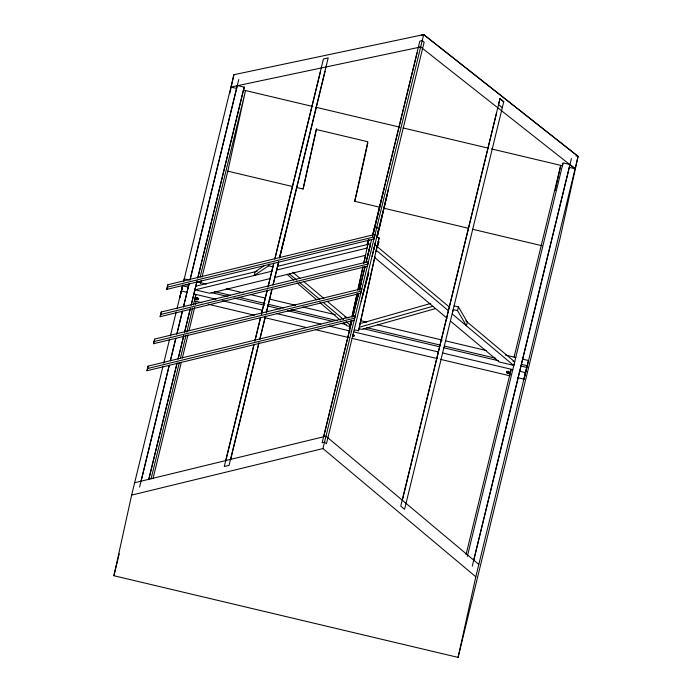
<?xml version="1.0" encoding="UTF-8"?>
<svg xmlns="http://www.w3.org/2000/svg" width="692" height="692" viewBox="0 0 692 692"><rect width="100%" height="100%" fill="white"/><g stroke="black" fill="none" stroke-linecap="round" stroke-linejoin="round"><path stroke-width="1.04" d="M367.962 243.774C366.89 243.869 367.53 240.885 368.516 241.396M368.533 241.69L367.954 241.378L368.36 239.57M378.282 244.138C377.91 244.259 378.394 246.88 377.227 245.695M378.723 242.382C378.74 241.344 379.346 242.2 378.161 241.889M198.656 298.321C198.993 300.743 194.53 299.705 195.922 297.672M367.668 242.209L368.058 241.292M368.075 241.577L368.179 240.332M352.617 336.398L353.811 336.251L354.122 335.006M377.78 243.472L378.282 244.233L378.455 243.411M509.511 371.933C509.848 374.355 505.385 373.317 506.778 371.275M509.243 373.126L509.338 372.677M147.5 368.551L354.641 318.147L354.166 320.327L147.024 370.73L148.088 366.129L355.23 315.725L354.754 317.905M148.088 366.129L147.024 370.73M154.074 341.545L361.215 291.142L360.731 293.322L153.589 343.716L154.671 339.071L361.812 288.668L361.336 290.848M154.671 339.071L153.589 343.716M160.656 314.488L367.798 264.084L367.314 266.264L160.172 316.659L161.253 312.014L368.395 261.611L367.919 263.79M161.253 312.014L160.172 316.659M166.807 289.377L167.888 284.723L375.081 234.372L373.957 238.982L166.807 289.377L167.888 284.723M183.639 281.376L233.913 74.71L423.677 34.6L578.088 156.383L560.364 237.01L458.087 657.4L113.912 575.727L131.636 495.109L162.949 366.423M181.131 292.309L182.567 285.779L188.302 287.137M181.754 289.645L182.783 284.983M183.639 281.653L184.254 278.85L189.028 279.983M229.77 93.558L233.913 74.71M189.989 280.208L237.071 86.5M197.877 277.708L244.164 87.166L237.287 85.54M202.021 277.172L227.806 171.166L245.539 90.548L200.152 277.085M273.6 264.033L268.366 285.735M296.816 187.549L303.087 189.037L316.183 129.482L367.807 141.73L354.719 201.285L379.96 207.28M316.668 128.608L303.087 189.037M357.721 188.916L367.833 142.95M351.155 320.223L349.313 328.613L349.823 326.512L346.952 325.837L343.682 323.017M351.847 317.074L356.925 293.996M357.842 289.801L362.919 266.723M363.611 263.574L368.957 239.683M352.159 316.503L357.236 293.425M357.928 290.277L362.997 267.198M363.923 263.003L365.765 254.613M367.824 255.469L369.986 246.369M374.398 227.91L372.478 235.972M374 239.025L374.476 236.846L167.282 287.197M372.123 256.49L374.294 247.39M373.853 249.371L374.761 245.245L377.175 245.816L358.491 330.793L354.408 329.825M374.943 256.784L359.321 327.238L432.846 306.297M376.007 251.732L376.465 249.656M377.019 247.347L377.711 244.198M378.178 242.096L379.095 237.901L376.69 237.33L376.534 238.039L378.706 228.931L376.803 227.287L374.407 227.867M452.741 311.781L453.225 309.601L457.524 310.622L466.443 325.845L467.351 322.143L458.424 306.911L454.125 305.89M502.288 107.718L498.465 104.535M503.733 101.785L499.901 98.601L503.733 101.785L404.586 509.295L400.755 506.137L500.005 98.627L498.517 104.553M555.209 190.482L560.736 165.353L514.078 357.124M562.881 163.822L562.458 165.76L491.389 148.892M458.087 657.4L475.811 576.782L526.733 367.452L520.998 366.085M473.674 560.615L569.767 165.457M517.893 377.72L524.034 379.181L525.47 372.642L519.735 371.284M525.297 373.983L578.088 156.383L423.677 34.6L421.29 35.18M367.305 244.449C367.712 242.39 366.613 244.19 367.763 244.561M373.741 232.391L384.112 188.501M377.053 237.59L387.157 194.712M377.114 237.555L388.42 189.522M378.533 243.229L378.688 242.451M374.554 246.291L375.419 242.693L374.519 246.447M163.71 363.274L169.575 339.175M170.344 336.035L176.2 311.928M176.97 308.788L182.567 285.779M181.572 290.502L179.868 297.508L181.304 290.969L187.039 292.327M181.788 289.593L182.818 285.389M113.912 575.727L119.266 553.712M139.576 487.133L169.211 365.324M170.301 360.852L175.785 338.319M176.884 333.795L182.368 311.262M183.475 306.694L189.098 283.608M190.11 279.412L238.731 79.597M141.151 480.957L169.203 365.653M170.474 360.411L175.829 338.397M176.849 334.201L182.463 311.14M183.484 306.945L188.968 284.421M148.668 479.686L177.014 363.188M178.034 358.992L183.648 335.897M184.418 332.748L190.291 308.615M191.061 305.466L196.675 282.379M197.696 278.175L244.164 87.166M148.797 479.444L177.109 363.092M178.129 358.897L183.735 335.836M184.755 331.641L190.369 308.58M191.39 304.385L197.116 280.857M243.766 89.086L244.25 87.106M270.434 278.504L209.814 293.287L195.213 289.827L195.187 288.772M151.055 478.881L179.358 362.556M180.378 358.361L185.984 335.309M186.754 332.169L192.618 308.061M193.379 304.921L195.931 294.437L194.495 300.977L201.848 302.724M194.694 300.138L195.109 298.451M153.001 478.674L181.339 362.175M182.359 357.98L187.982 334.893M189.002 330.69L194.616 307.603M195.386 304.454L196.147 301.305M200.49 283.469L201.26 280.321M195.836 298.105L197.376 297.595M264.439 265.503L255.123 271.774L254.223 275.485L268.626 265.797L269.076 263.937M253.921 344.72L224.286 466.52L229.061 465.387L258.92 342.644M254.76 341.268L260.486 317.714M261.342 314.211L267.069 290.657M267.925 287.137L273.781 263.064M274.802 258.877L323.432 58.993L328.207 57.86L279.533 257.649L285.459 233.55M225.609 461.495L254.12 344.322M255.132 340.135L260.477 318.164M261.498 313.978L267.354 289.922M274.871 258.998L320.517 71.406M259.69 339.495L265.304 316.417M266.325 312.222L271.939 289.144M272.959 284.948L278.573 261.861M230.678 459.376L258.929 343.249M259.95 339.063L265.546 316.045M266.308 312.905L272.164 288.849M273.184 284.663L278.668 262.112M279.689 257.926L325.076 71.38M354.719 201.285L357.47 189.945M367.521 246.222L367.071 248.073L276.748 270.018M351.043 321.348L350.143 325.058L346.035 321.607M351.77 320.906L322.135 442.716L324.531 442.136L326.434 443.78L424.135 42.186L422.232 40.534L419.845 41.113L372.417 236.067M352.859 316.434L358.344 293.901M359.442 289.377L364.926 266.844M366.051 262.233L371.665 239.276M323.752 436.626L351.813 321.261M352.833 317.066L356.665 301.34M358.179 295.095L356.916 300.285L358.56 294.152M359.451 289.879L365.03 266.939M366.042 262.77L370.462 244.224L367.997 243.636M372.746 235.245L417.12 52.826M418.297 47.471L420.667 46.969L575.078 168.753L569.343 167.395M131.636 495.109L322.965 448.563L423.677 34.6M352.617 334.772L352.842 334.279M377.175 245.816L379.095 237.901M358.491 330.793L359.001 328.691L361.864 329.375L435.553 308.563M402.372 500.117L449.342 307.049L377.149 246.542L376.249 250.253L448.442 310.76M449.601 306.002L496.51 113.168M457.524 310.622L458.424 306.911M506.501 372.478L506.596 372.08A1.427 0.718 13.7 0 1 507.02 371.82L508.231 371.206M466.01 554.724L511.137 369.243L509.693 375.773L440.354 359.321M467.342 556.42L563.098 162.854L569.983 164.488L575.078 168.753M472.273 566.082L571.428 158.555M524.034 379.181L528.42 360.523L522.685 359.165M359.537 290L361.44 282.881M362.487 296.115L368.724 272.7L361.224 301.305M368.049 240.963L368.706 240.885M367.694 242.278L368.317 242.174M368.075 240.92L368.17 240.461M353.811 336.251L353.846 336.2A1.427 0.718 13.7 0 1 353.43 336.373L353.517 336.355M198.526 298.745L197.289 298.044M353.993 335.43L352.747 334.677M509.416 372.322L508.153 371.656M360.221 323.527L430.649 303.477M257.208 271.273L196.113 286.116L195.611 287.042M277.648 266.308L367.971 244.363M195.213 289.827L271.965 271.178M274.612 277.492L365.471 255.339M134.646 482.739L325.975 436.194L478.821 564.413M420.667 46.969L230.912 87.08L236.647 88.438M377.512 246.603L377.053 246.499M575.986 155.89L578.088 156.383M243.532 90.072L312.775 106.507M315.933 107.26L399.985 127.207M403.133 127.951L488.241 148.149M227.806 171.166L292.638 186.555M384.172 208.275L468.328 228.248M472.532 229.242L541.957 245.721M378.36 241.11L378.818 241.223M377.797 243.333L378.256 243.446M377.598 244.112L378.161 244.38L377.607 244.276M268.626 265.797L272.925 266.818M196.874 281.843L206.311 284.083M226.249 288.815L243.03 292.803M250.374 294.541L265.062 298.027M269.257 299.022L295.484 305.25M302.828 306.988L335.352 314.713M344.798 316.953L348.993 317.948M360.532 320.681L366.829 322.178M377.322 324.669L442.361 340.101M445.51 340.853L486.424 350.559M505.307 355.039L515.799 357.53M513.057 361.328L514.779 361.734M185.863 284.723L188.726 285.407M214.658 291.557L230.367 295.285M238.74 297.275L264.915 303.485M268.055 304.229L283.755 307.957M291.081 309.696L337.151 320.63M366.725 327.645L440.147 345.074M444.342 346.069L495.74 358.266M514.537 362.72L514.511 361.674L465.768 320.82M521.422 364.355L527.157 365.722M211.103 292.543L227.85 296.522M234.13 298.01L264.491 305.215M267.631 305.959L280.191 308.943M287.526 310.682L332.541 321.365M340.914 323.354L346.147 324.591M363.162 328.631L439.731 346.804M443.927 347.799L498.465 360.74M514.121 364.459L513.611 365.385L452.265 313.96M513.879 365.445L499.269 361.977L450.449 321.053M193.924 293.962L215.956 299.195M222.253 300.683L262.112 310.146M266.316 311.14L268.409 311.642M276.8 313.632L320.863 324.09M329.262 326.079L350.238 331.061M353.387 331.805L438.365 351.968M442.56 352.972L512.85 369.649M208.154 304.221L254.379 315.189M264.889 317.68L306.919 327.653M315.318 329.651L348.941 337.627M352.098 338.379L437.197 358.577M353.655 335.361L353.724 335.386A1.427 0.718 13.7 0 1 353.941 335.767M197.514 298.278L197.575 298.321A1.427 0.718 13.7 0 0 196.883 298.183M374.649 257.51L447.136 318.277M322.965 448.563L475.811 576.782M292.768 272.25L300.155 278.469M303.442 281.237L323.96 298.529M327.238 301.297L346.943 317.896M289.403 273.885L296.79 280.104M299.255 282.18L319.773 299.472M323.06 302.24L343.578 319.531M287.154 274.43L293.711 280.061M296.98 282.881L316.642 299.783M319.92 302.594L340.403 320.197M506.803 372.806A1.427 0.718 13.7 0 1 506.518 372.417M507.694 371.786A1.427 0.718 13.7 0 1 508.404 371.95M508.992 372.287A1.427 0.718 13.7 0 1 509.286 372.685M509.251 373.066A1.427 0.718 13.7 0 1 508.828 373.291M508.153 373.325A1.427 0.718 13.7 0 1 507.444 373.161M352.617 334.911A1.427 0.718 13.7 0 1 353.058 335.04M197.973 299.679A1.427 0.718 13.7 0 0 198.396 299.454L198.483 299.065A1.427 0.718 13.7 0 0 198.189 298.685M197.298 299.714A1.427 0.718 13.7 0 1 196.589 299.55M195.992 299.212A1.427 0.718 13.7 0 1 195.706 298.814M195.793 298.442A1.427 0.718 13.7 0 1 196.208 298.217"/></g></svg>
